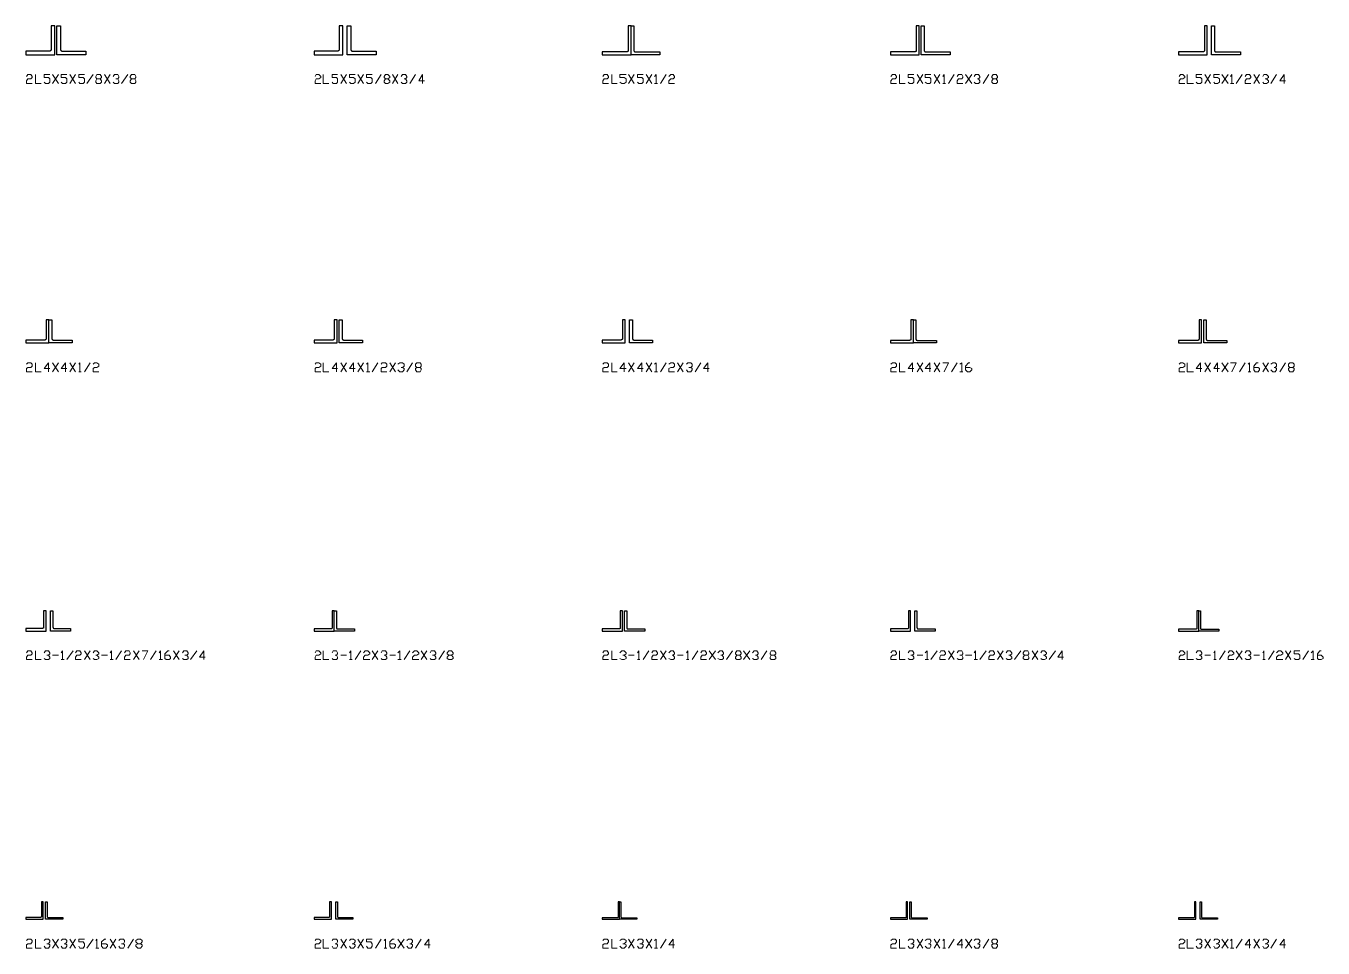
# Model space of a CAD drawing. Header units: inches. Extents: x 0 to 985, y -1555 to 12.
# Drawn here: x 250 to 475.1, y -355 to -195 of the extents above; entities that cross this region are included whole.
import ezdxf

# ---------------------------------------------------------------- set-up
doc = ezdxf.new("R2010")
doc.units = ezdxf.units.IN
doc.header["$MEASUREMENT"] = 0
doc.layers.add('AISC_STEEL', color=7, linetype='Continuous')

msp = doc.modelspace()

# ---------------------------------------------------------------- linework, layer by layer
at = {"color": 3, "lineweight": 0}
for points in [[(250.11, -203.76), (250.33, -203.43), (250.87, -203.43), (251.09, -203.76), (251.09, -203.97), (250.87, -204.19), (250.33, -204.19), (250.11, -204.52), (250.11, -204.96), (251.09, -204.96)], [(251.64, -203.43), (251.64, -204.96), (252.62, -204.96)], [(253.16, -204.74), (253.38, -204.96), (253.93, -204.96), (254.15, -204.74), (254.15, -204.19), (253.93, -203.97), (253.16, -203.97), (253.16, -203.43), (254.15, -203.43)], [(254.58, -204.96), (255.67, -203.43)], [(254.58, -203.43), (255.67, -204.96)], [(256.11, -204.74), (256.33, -204.96), (256.87, -204.96), (257.09, -204.74), (257.09, -204.19), (256.87, -203.97), (256.11, -203.97), (256.11, -203.43), (257.09, -203.43)], [(257.64, -204.96), (258.62, -203.43)], [(257.64, -203.43), (258.62, -204.96)], [(259.16, -204.74), (259.38, -204.96), (259.93, -204.96), (260.14, -204.74), (260.14, -204.19), (259.93, -203.97), (259.16, -203.97), (259.16, -203.43), (260.14, -203.43)], [(260.58, -204.96), (261.67, -203.43)], [(262.87, -204.19), (263.09, -204.52), (263.09, -204.74), (262.87, -204.96), (262.32, -204.96), (262.11, -204.74), (262.11, -204.52), (262.32, -204.19), (262.87, -204.19), (263.09, -203.97), (263.09, -203.76), (262.87, -203.43), (262.32, -203.43), (262.11, -203.76), (262.11, -203.97), (262.32, -204.19)], [(263.63, -204.96), (264.61, -203.43)], [(263.63, -203.43), (264.61, -204.96)], [(265.16, -203.76), (265.38, -203.43), (265.92, -203.43), (266.14, -203.76), (266.14, -203.97), (265.92, -204.19), (265.6, -204.19)], [(265.92, -204.19), (266.14, -204.52), (266.14, -204.74), (265.92, -204.96), (265.38, -204.96), (265.16, -204.74)], [(266.58, -204.96), (267.67, -203.43)], [(268.87, -204.19), (269.09, -204.52), (269.09, -204.74), (268.87, -204.96), (268.32, -204.96), (268.1, -204.74), (268.1, -204.52), (268.32, -204.19), (268.87, -204.19), (269.09, -203.97), (269.09, -203.76), (268.87, -203.43), (268.32, -203.43), (268.1, -203.76), (268.1, -203.97), (268.32, -204.19)], [(300.17, -203.76), (300.38, -203.43), (300.82, -203.43), (301.15, -203.76), (301.15, -203.97), (300.82, -204.19), (300.38, -204.19), (300.17, -204.52), (300.17, -204.96), (301.15, -204.96)], [(301.58, -203.43), (301.58, -204.96), (302.56, -204.96)], [(303.11, -204.74), (303.33, -204.96), (303.87, -204.96), (304.09, -204.74), (304.09, -204.19), (303.87, -203.97), (303.11, -203.97), (303.11, -203.43), (304.09, -203.43)], [(304.64, -204.96), (305.62, -203.43)], [(304.64, -203.43), (305.62, -204.96)], [(306.16, -204.74), (306.38, -204.96), (306.82, -204.96), (307.14, -204.74), (307.14, -204.19), (306.82, -203.97), (306.16, -203.97), (306.16, -203.43), (307.14, -203.43)], [(307.58, -204.96), (308.56, -203.43)], [(307.58, -203.43), (308.56, -204.96)], [(309.11, -204.74), (309.33, -204.96), (309.87, -204.96), (310.09, -204.74), (310.09, -204.19), (309.87, -203.97), (309.11, -203.97), (309.11, -203.43), (310.09, -203.43)], [(310.63, -204.96), (311.62, -203.43)], [(312.82, -204.19), (313.14, -204.52), (313.14, -204.74), (312.82, -204.96), (312.38, -204.96), (312.16, -204.74), (312.16, -204.52), (312.38, -204.19), (312.82, -204.19), (313.14, -203.97), (313.14, -203.76), (312.82, -203.43), (312.38, -203.43), (312.16, -203.76), (312.16, -203.97), (312.38, -204.19)], [(313.58, -204.96), (314.56, -203.43)], [(313.58, -203.43), (314.56, -204.96)], [(315.11, -203.76), (315.32, -203.43), (315.87, -203.43), (316.09, -203.76), (316.09, -203.97), (315.87, -204.19), (315.65, -204.19)], [(315.87, -204.19), (316.09, -204.52), (316.09, -204.74), (315.87, -204.96), (315.32, -204.96), (315.11, -204.74)], [(316.63, -204.96), (317.61, -203.43)], [(319.14, -204.52), (318.16, -204.52), (318.81, -203.43), (318.81, -204.96)], [(350.11, -203.76), (350.33, -203.43), (350.87, -203.43), (351.09, -203.76), (351.09, -203.97), (350.87, -204.19), (350.33, -204.19), (350.11, -204.52), (350.11, -204.96), (351.09, -204.96)], [(351.64, -203.43), (351.64, -204.96), (352.62, -204.96)], [(353.06, -204.74), (353.38, -204.96), (353.82, -204.96), (354.15, -204.74), (354.15, -204.19), (353.82, -203.97), (353.06, -203.97), (353.06, -203.43), (354.15, -203.43)], [(354.58, -204.96), (355.56, -203.43)], [(354.58, -203.43), (355.56, -204.96)], [(356.11, -204.74), (356.33, -204.96), (356.87, -204.96), (357.09, -204.74), (357.09, -204.19), (356.87, -203.97), (356.11, -203.97), (356.11, -203.43), (357.09, -203.43)], [(357.64, -204.96), (358.62, -203.43)], [(357.64, -203.43), (358.62, -204.96)], [(359.05, -203.76), (359.38, -203.43), (359.38, -204.96)], [(360.14, -204.96), (361.12, -203.43)], [(361.56, -203.76), (361.89, -203.43), (362.32, -203.43), (362.54, -203.76), (362.54, -203.97), (362.32, -204.19), (361.89, -204.19), (361.56, -204.52), (361.56, -204.96), (362.54, -204.96)], [(400.06, -203.76), (400.38, -203.43), (400.82, -203.43), (401.04, -203.76), (401.04, -203.97), (400.82, -204.19), (400.38, -204.19), (400.06, -204.52), (400.06, -204.96), (401.04, -204.96)], [(401.58, -203.43), (401.58, -204.96), (402.56, -204.96)], [(403.11, -204.74), (403.33, -204.96), (403.87, -204.96), (404.09, -204.74), (404.09, -204.19), (403.87, -203.97), (403.11, -203.97), (403.11, -203.43), (404.09, -203.43)], [(404.64, -204.96), (405.62, -203.43)], [(404.64, -203.43), (405.62, -204.96)], [(406.05, -204.74), (406.38, -204.96), (406.82, -204.96), (407.04, -204.74), (407.04, -204.19), (406.82, -203.97), (406.05, -203.97), (406.05, -203.43), (407.04, -203.43)], [(407.58, -204.96), (408.56, -203.43)], [(407.58, -203.43), (408.56, -204.96)], [(409.11, -203.76), (409.33, -203.43), (409.33, -204.96)], [(410.09, -204.96), (411.07, -203.43)], [(411.62, -203.76), (411.83, -203.43), (412.38, -203.43), (412.6, -203.76), (412.6, -203.97), (412.38, -204.19), (411.83, -204.19), (411.62, -204.52), (411.62, -204.96), (412.6, -204.96)], [(413.03, -204.96), (414.12, -203.43)], [(413.03, -203.43), (414.12, -204.96)], [(414.56, -203.76), (414.78, -203.43), (415.32, -203.43), (415.54, -203.76), (415.54, -203.97), (415.32, -204.19), (415.11, -204.19)], [(415.32, -204.19), (415.54, -204.52), (415.54, -204.74), (415.32, -204.96), (414.78, -204.96), (414.56, -204.74)], [(416.09, -204.96), (417.07, -203.43)], [(418.38, -204.19), (418.6, -204.52), (418.6, -204.74), (418.38, -204.96), (417.83, -204.96), (417.61, -204.74), (417.61, -204.52), (417.83, -204.19), (418.38, -204.19), (418.6, -203.97), (418.6, -203.76), (418.38, -203.43), (417.83, -203.43), (417.61, -203.76), (417.61, -203.97), (417.83, -204.19)], [(450.11, -203.76), (450.33, -203.43), (450.77, -203.43), (451.09, -203.76), (451.09, -203.97), (450.77, -204.19), (450.33, -204.19), (450.11, -204.52), (450.11, -204.96), (451.09, -204.96)], [(451.53, -203.43), (451.53, -204.96), (452.62, -204.96)], [(453.06, -204.74), (453.27, -204.96), (453.82, -204.96), (454.04, -204.74), (454.04, -204.19), (453.82, -203.97), (453.06, -203.97), (453.06, -203.43), (454.04, -203.43)], [(454.58, -204.96), (455.56, -203.43)], [(454.58, -203.43), (455.56, -204.96)], [(456.11, -204.74), (456.33, -204.96), (456.76, -204.96), (457.09, -204.74), (457.09, -204.19), (456.76, -203.97), (456.11, -203.97), (456.11, -203.43), (457.09, -203.43)], [(457.53, -204.96), (458.62, -203.43)], [(457.53, -203.43), (458.62, -204.96)], [(459.05, -203.76), (459.27, -203.43), (459.27, -204.96)], [(460.03, -204.96), (461.02, -203.43)], [(461.56, -203.76), (461.78, -203.43), (462.32, -203.43), (462.54, -203.76), (462.54, -203.97), (462.32, -204.19), (461.78, -204.19), (461.56, -204.52), (461.56, -204.96), (462.54, -204.96)], [(463.09, -204.96), (464.07, -203.43)], [(463.09, -203.43), (464.07, -204.96)], [(464.61, -203.76), (464.83, -203.43), (465.27, -203.43), (465.6, -203.76), (465.6, -203.97), (465.27, -204.19), (465.05, -204.19)], [(465.27, -204.19), (465.6, -204.52), (465.6, -204.74), (465.27, -204.96), (464.83, -204.96), (464.61, -204.74)], [(466.03, -204.96), (467.01, -203.43)], [(468.54, -204.52), (467.56, -204.52), (468.32, -203.43), (468.32, -204.96)], [(359.05, -204.96), (359.6, -204.96)], [(409.11, -204.96), (409.54, -204.96)], [(459.05, -204.96), (459.6, -204.96)], [(250.11, -253.7), (250.33, -253.48), (250.87, -253.48), (251.09, -253.7), (251.09, -254.03), (250.87, -254.25), (250.33, -254.25), (250.11, -254.47), (250.11, -255.01), (251.09, -255.01)], [(251.64, -253.48), (251.64, -255.01), (252.62, -255.01)], [(254.15, -254.47), (253.16, -254.47), (253.93, -253.48), (253.93, -255.01)], [(254.58, -255.01), (255.67, -253.48)], [(254.58, -253.48), (255.67, -255.01)], [(257.09, -254.47), (256.11, -254.47), (256.87, -253.48), (256.87, -255.01)], [(257.64, -255.01), (258.62, -253.48)], [(257.64, -253.48), (258.62, -255.01)], [(259.16, -253.7), (259.38, -253.48), (259.38, -255.01)], [(260.14, -255.01), (261.12, -253.48)], [(261.67, -253.7), (261.89, -253.48), (262.32, -253.48), (262.65, -253.7), (262.65, -254.03), (262.32, -254.25), (261.89, -254.25), (261.67, -254.47), (261.67, -255.01), (262.65, -255.01)], [(300.17, -253.7), (300.38, -253.48), (300.82, -253.48), (301.15, -253.7), (301.15, -254.03), (300.82, -254.25), (300.38, -254.25), (300.17, -254.47), (300.17, -255.01), (301.15, -255.01)], [(301.58, -253.48), (301.58, -255.01), (302.56, -255.01)], [(304.09, -254.47), (303.11, -254.47), (303.87, -253.48), (303.87, -255.01)], [(304.64, -255.01), (305.62, -253.48)], [(304.64, -253.48), (305.62, -255.01)], [(307.14, -254.47), (306.16, -254.47), (306.82, -253.48), (306.82, -255.01)], [(307.58, -255.01), (308.56, -253.48)], [(307.58, -253.48), (308.56, -255.01)], [(309.11, -253.7), (309.33, -253.48), (309.33, -255.01)], [(310.09, -255.01), (311.07, -253.48)], [(311.62, -253.7), (311.83, -253.48), (312.38, -253.48), (312.6, -253.7), (312.6, -254.03), (312.38, -254.25), (311.83, -254.25), (311.62, -254.47), (311.62, -255.01), (312.6, -255.01)], [(313.14, -255.01), (314.12, -253.48)], [(313.14, -253.48), (314.12, -255.01)], [(314.56, -253.7), (314.89, -253.48), (315.32, -253.48), (315.65, -253.7), (315.65, -254.03), (315.32, -254.25), (315.11, -254.25)], [(315.32, -254.25), (315.65, -254.47), (315.65, -254.68), (315.32, -255.01), (314.89, -255.01), (314.56, -254.68)], [(316.09, -255.01), (317.07, -253.48)], [(318.38, -254.25), (318.59, -254.47), (318.59, -254.68), (318.38, -255.01), (317.83, -255.01), (317.61, -254.68), (317.61, -254.47), (317.83, -254.25), (318.38, -254.25), (318.59, -254.03), (318.59, -253.7), (318.38, -253.48), (317.83, -253.48), (317.61, -253.7), (317.61, -254.03), (317.83, -254.25)], [(350.11, -253.7), (350.33, -253.48), (350.87, -253.48), (351.09, -253.7), (351.09, -254.03), (350.87, -254.25), (350.33, -254.25), (350.11, -254.47), (350.11, -255.01), (351.09, -255.01)], [(351.64, -253.48), (351.64, -255.01), (352.62, -255.01)], [(354.15, -254.47), (353.06, -254.47), (353.82, -253.48), (353.82, -255.01)], [(354.58, -255.01), (355.56, -253.48)], [(354.58, -253.48), (355.56, -255.01)], [(357.09, -254.47), (356.11, -254.47), (356.87, -253.48), (356.87, -255.01)], [(357.64, -255.01), (358.62, -253.48)], [(357.64, -253.48), (358.62, -255.01)], [(359.05, -253.7), (359.38, -253.48), (359.38, -255.01)], [(360.14, -255.01), (361.12, -253.48)], [(361.56, -253.7), (361.89, -253.48), (362.32, -253.48), (362.54, -253.7), (362.54, -254.03), (362.32, -254.25), (361.89, -254.25), (361.56, -254.47), (361.56, -255.01), (362.54, -255.01)], [(363.09, -255.01), (364.07, -253.48)], [(363.09, -253.48), (364.07, -255.01)], [(364.61, -253.7), (364.83, -253.48), (365.38, -253.48), (365.6, -253.7), (365.6, -254.03), (365.38, -254.25), (365.05, -254.25)], [(365.38, -254.25), (365.6, -254.47), (365.6, -254.68), (365.38, -255.01), (364.83, -255.01), (364.61, -254.68)], [(366.14, -255.01), (367.12, -253.48)], [(368.54, -254.47), (367.56, -254.47), (368.32, -253.48), (368.32, -255.01)], [(400.06, -253.7), (400.38, -253.48), (400.82, -253.48), (401.04, -253.7), (401.04, -254.03), (400.82, -254.25), (400.38, -254.25), (400.06, -254.47), (400.06, -255.01), (401.04, -255.01)], [(401.58, -253.48), (401.58, -255.01), (402.56, -255.01)], [(404.09, -254.47), (403.11, -254.47), (403.87, -253.48), (403.87, -255.01)], [(404.64, -255.01), (405.62, -253.48)], [(404.64, -253.48), (405.62, -255.01)], [(407.04, -254.47), (406.05, -254.47), (406.82, -253.48), (406.82, -255.01)], [(407.58, -255.01), (408.56, -253.48)], [(407.58, -253.48), (408.56, -255.01)], [(409.11, -253.48), (410.09, -253.48), (409.33, -255.01)], [(410.63, -255.01), (411.62, -253.48)], [(412.05, -253.7), (412.38, -253.48), (412.38, -255.01)], [(413.03, -254.25), (413.8, -254.25), (414.12, -254.47), (414.12, -254.68), (413.8, -255.01), (413.36, -255.01), (413.03, -254.68), (413.03, -254.03), (413.58, -253.48), (413.8, -253.48)], [(450.11, -253.7), (450.33, -253.48), (450.77, -253.48), (451.09, -253.7), (451.09, -254.03), (450.77, -254.25), (450.33, -254.25), (450.11, -254.47), (450.11, -255.01), (451.09, -255.01)], [(451.53, -253.48), (451.53, -255.01), (452.62, -255.01)], [(454.04, -254.47), (453.06, -254.47), (453.82, -253.48), (453.82, -255.01)], [(454.58, -255.01), (455.56, -253.48)], [(454.58, -253.48), (455.56, -255.01)], [(457.09, -254.47), (456.11, -254.47), (456.76, -253.48), (456.76, -255.01)], [(457.53, -255.01), (458.62, -253.48)], [(457.53, -253.48), (458.62, -255.01)], [(459.05, -253.48), (460.03, -253.48), (459.27, -255.01)], [(460.58, -255.01), (461.56, -253.48)], [(462.11, -253.7), (462.32, -253.48), (462.32, -255.01)], [(463.09, -254.25), (463.85, -254.25), (464.07, -254.47), (464.07, -254.68), (463.85, -255.01), (463.31, -255.01), (463.09, -254.68), (463.09, -254.03), (463.52, -253.48), (463.85, -253.48)], [(464.61, -255.01), (465.6, -253.48)], [(464.61, -253.48), (465.6, -255.01)], [(466.03, -253.7), (466.36, -253.48), (466.8, -253.48), (467.01, -253.7), (467.01, -254.03), (466.8, -254.25), (466.58, -254.25)], [(466.8, -254.25), (467.01, -254.47), (467.01, -254.68), (466.8, -255.01), (466.36, -255.01), (466.03, -254.68)], [(467.56, -255.01), (468.54, -253.48)], [(469.85, -254.25), (470.07, -254.47), (470.07, -254.68), (469.85, -255.01), (469.3, -255.01), (469.09, -254.68), (469.09, -254.47), (469.3, -254.25), (469.85, -254.25), (470.07, -254.03), (470.07, -253.7), (469.85, -253.48), (469.3, -253.48), (469.09, -253.7), (469.09, -254.03), (469.3, -254.25)], [(259.16, -255.01), (259.6, -255.01)], [(309.11, -255.01), (309.65, -255.01)], [(359.05, -255.01), (359.6, -255.01)], [(412.05, -255.01), (412.6, -255.01)], [(462.11, -255.01), (462.54, -255.01)], [(250.11, -303.76), (250.33, -303.43), (250.87, -303.43), (251.09, -303.76), (251.09, -303.98), (250.87, -304.19), (250.33, -304.19), (250.11, -304.52), (250.11, -304.96), (251.09, -304.96)], [(251.64, -303.43), (251.64, -304.96), (252.62, -304.96)], [(253.16, -303.76), (253.38, -303.43), (253.93, -303.43), (254.15, -303.76), (254.15, -303.98), (253.93, -304.19), (253.6, -304.19)], [(256.11, -303.76), (256.33, -303.43), (256.33, -304.96)], [(257.09, -304.96), (258.18, -303.43)], [(258.62, -303.76), (258.83, -303.43), (259.38, -303.43), (259.6, -303.76), (259.6, -303.98), (259.38, -304.19), (258.83, -304.19), (258.62, -304.52), (258.62, -304.96), (259.6, -304.96)], [(260.14, -304.96), (261.12, -303.43)], [(260.14, -303.43), (261.12, -304.96)], [(261.67, -303.76), (261.89, -303.43), (262.32, -303.43), (262.65, -303.76), (262.65, -303.98), (262.32, -304.19), (262.11, -304.19)], [(264.61, -303.76), (264.83, -303.43), (264.83, -304.96)], [(265.6, -304.96), (266.58, -303.43)], [(267.12, -303.76), (267.34, -303.43), (267.89, -303.43), (268.1, -303.76), (268.1, -303.98), (267.89, -304.19), (267.34, -304.19), (267.12, -304.52), (267.12, -304.96), (268.1, -304.96)], [(268.65, -304.96), (269.63, -303.43)], [(268.65, -303.43), (269.63, -304.96)], [(270.18, -303.43), (271.16, -303.43), (270.39, -304.96)], [(271.59, -304.96), (272.58, -303.43)], [(273.12, -303.76), (273.34, -303.43), (273.34, -304.96)], [(274.1, -304.19), (274.87, -304.19), (275.08, -304.52), (275.08, -304.74), (274.87, -304.96), (274.32, -304.96), (274.1, -304.74), (274.1, -303.98), (274.65, -303.43), (274.87, -303.43)], [(275.63, -304.96), (276.61, -303.43)], [(275.63, -303.43), (276.61, -304.96)], [(277.16, -303.76), (277.37, -303.43), (277.92, -303.43), (278.14, -303.76), (278.14, -303.98), (277.92, -304.19), (277.59, -304.19)], [(278.57, -304.96), (279.66, -303.43)], [(281.08, -304.52), (280.1, -304.52), (280.86, -303.43), (280.86, -304.96)], [(300.17, -303.76), (300.38, -303.43), (300.82, -303.43), (301.15, -303.76), (301.15, -303.98), (300.82, -304.19), (300.38, -304.19), (300.17, -304.52), (300.17, -304.96), (301.15, -304.96)], [(301.58, -303.43), (301.58, -304.96), (302.56, -304.96)], [(303.11, -303.76), (303.33, -303.43), (303.87, -303.43), (304.09, -303.76), (304.09, -303.98), (303.87, -304.19), (303.65, -304.19)], [(306.16, -303.76), (306.38, -303.43), (306.38, -304.96)], [(307.14, -304.96), (308.13, -303.43)], [(308.56, -303.76), (308.89, -303.43), (309.33, -303.43), (309.65, -303.76), (309.65, -303.98), (309.33, -304.19), (308.89, -304.19), (308.56, -304.52), (308.56, -304.96), (309.65, -304.96)], [(310.09, -304.96), (311.07, -303.43)], [(310.09, -303.43), (311.07, -304.96)], [(311.62, -303.76), (311.83, -303.43), (312.38, -303.43), (312.6, -303.76), (312.6, -303.98), (312.38, -304.19), (312.16, -304.19)], [(314.56, -303.76), (314.89, -303.43), (314.89, -304.96)], [(315.65, -304.96), (316.63, -303.43)], [(317.07, -303.76), (317.4, -303.43), (317.83, -303.43), (318.16, -303.76), (318.16, -303.98), (317.83, -304.19), (317.4, -304.19), (317.07, -304.52), (317.07, -304.96), (318.16, -304.96)], [(318.59, -304.96), (319.58, -303.43)], [(318.59, -303.43), (319.58, -304.96)], [(320.12, -303.76), (320.34, -303.43), (320.89, -303.43), (321.1, -303.76), (321.1, -303.98), (320.89, -304.19), (320.56, -304.19)], [(321.65, -304.96), (322.63, -303.43)], [(323.83, -304.19), (324.16, -304.52), (324.16, -304.74), (323.83, -304.96), (323.39, -304.96), (323.07, -304.74), (323.07, -304.52), (323.39, -304.19), (323.83, -304.19), (324.16, -303.98), (324.16, -303.76), (323.83, -303.43), (323.39, -303.43), (323.07, -303.76), (323.07, -303.98), (323.39, -304.19)], [(350.11, -303.76), (350.33, -303.43), (350.87, -303.43), (351.09, -303.76), (351.09, -303.98), (350.87, -304.19), (350.33, -304.19), (350.11, -304.52), (350.11, -304.96), (351.09, -304.96)], [(351.64, -303.43), (351.64, -304.96), (352.62, -304.96)], [(353.06, -303.76), (353.38, -303.43), (353.82, -303.43), (354.15, -303.76), (354.15, -303.98), (353.82, -304.19), (353.6, -304.19)], [(356.11, -303.76), (356.33, -303.43), (356.33, -304.96)], [(357.09, -304.96), (358.07, -303.43)], [(358.62, -303.76), (358.83, -303.43), (359.38, -303.43), (359.6, -303.76), (359.6, -303.98), (359.38, -304.19), (358.83, -304.19), (358.62, -304.52), (358.62, -304.96), (359.6, -304.96)], [(360.14, -304.96), (361.12, -303.43)], [(360.14, -303.43), (361.12, -304.96)], [(361.56, -303.76), (361.89, -303.43), (362.32, -303.43), (362.54, -303.76), (362.54, -303.98), (362.32, -304.19), (362.11, -304.19)], [(364.61, -303.76), (364.83, -303.43), (364.83, -304.96)], [(365.6, -304.96), (366.58, -303.43)], [(367.12, -303.76), (367.34, -303.43), (367.89, -303.43), (368.1, -303.76), (368.1, -303.98), (367.89, -304.19), (367.34, -304.19), (367.12, -304.52), (367.12, -304.96), (368.1, -304.96)], [(368.54, -304.96), (369.63, -303.43)], [(368.54, -303.43), (369.63, -304.96)], [(370.07, -303.76), (370.39, -303.43), (370.83, -303.43), (371.05, -303.76), (371.05, -303.98), (370.83, -304.19), (370.61, -304.19)], [(371.59, -304.96), (372.58, -303.43)], [(373.88, -304.19), (374.1, -304.52), (374.1, -304.74), (373.88, -304.96), (373.34, -304.96), (373.12, -304.74), (373.12, -304.52), (373.34, -304.19), (373.88, -304.19), (374.1, -303.98), (374.1, -303.76), (373.88, -303.43), (373.34, -303.43), (373.12, -303.76), (373.12, -303.98), (373.34, -304.19)], [(374.54, -304.96), (375.63, -303.43)], [(374.54, -303.43), (375.63, -304.96)], [(376.07, -303.76), (376.39, -303.43), (376.83, -303.43), (377.05, -303.76), (377.05, -303.98), (376.83, -304.19), (376.61, -304.19)], [(377.59, -304.96), (378.57, -303.43)], [(379.88, -304.19), (380.1, -304.52), (380.1, -304.74), (379.88, -304.96), (379.34, -304.96), (379.12, -304.74), (379.12, -304.52), (379.34, -304.19), (379.88, -304.19), (380.1, -303.98), (380.1, -303.76), (379.88, -303.43), (379.34, -303.43), (379.12, -303.76), (379.12, -303.98), (379.34, -304.19)], [(400.06, -303.76), (400.38, -303.43), (400.82, -303.43), (401.04, -303.76), (401.04, -303.98), (400.82, -304.19), (400.38, -304.19), (400.06, -304.52), (400.06, -304.96), (401.04, -304.96)], [(401.58, -303.43), (401.58, -304.96), (402.56, -304.96)], [(403.11, -303.76), (403.33, -303.43), (403.87, -303.43), (404.09, -303.76), (404.09, -303.98), (403.87, -304.19), (403.55, -304.19)], [(406.05, -303.76), (406.38, -303.43), (406.38, -304.96)], [(407.04, -304.96), (408.13, -303.43)], [(408.56, -303.76), (408.78, -303.43), (409.33, -303.43), (409.54, -303.76), (409.54, -303.98), (409.33, -304.19), (408.78, -304.19), (408.56, -304.52), (408.56, -304.96), (409.54, -304.96)], [(410.09, -304.96), (411.07, -303.43)], [(410.09, -303.43), (411.07, -304.96)], [(411.62, -303.76), (411.83, -303.43), (412.38, -303.43), (412.6, -303.76), (412.6, -303.98), (412.38, -304.19), (412.05, -304.19)], [(414.56, -303.76), (414.78, -303.43), (414.78, -304.96)], [(415.54, -304.96), (416.63, -303.43)], [(417.07, -303.76), (417.29, -303.43), (417.83, -303.43), (418.05, -303.76), (418.05, -303.98), (417.83, -304.19), (417.29, -304.19), (417.07, -304.52), (417.07, -304.96), (418.05, -304.96)], [(418.6, -304.96), (419.58, -303.43)], [(418.6, -303.43), (419.58, -304.96)], [(420.12, -303.76), (420.34, -303.43), (420.78, -303.43), (421.1, -303.76), (421.1, -303.98), (420.78, -304.19), (420.56, -304.19)], [(421.54, -304.96), (422.63, -303.43)], [(423.83, -304.19), (424.05, -304.52), (424.05, -304.74), (423.83, -304.96), (423.28, -304.96), (423.07, -304.74), (423.07, -304.52), (423.28, -304.19), (423.83, -304.19), (424.05, -303.98), (424.05, -303.76), (423.83, -303.43), (423.28, -303.43), (423.07, -303.76), (423.07, -303.98), (423.28, -304.19)], [(424.59, -304.96), (425.57, -303.43)], [(424.59, -303.43), (425.57, -304.96)], [(426.12, -303.76), (426.34, -303.43), (426.77, -303.43), (427.1, -303.76), (427.1, -303.98), (426.77, -304.19), (426.56, -304.19)], [(427.54, -304.96), (428.63, -303.43)], [(430.05, -304.52), (429.06, -304.52), (429.83, -303.43), (429.83, -304.96)], [(450.11, -303.76), (450.33, -303.43), (450.77, -303.43), (451.09, -303.76), (451.09, -303.98), (450.77, -304.19), (450.33, -304.19), (450.11, -304.52), (450.11, -304.96), (451.09, -304.96)], [(451.53, -303.43), (451.53, -304.96), (452.62, -304.96)], [(453.06, -303.76), (453.27, -303.43), (453.82, -303.43), (454.04, -303.76), (454.04, -303.98), (453.82, -304.19), (453.6, -304.19)], [(456.11, -303.76), (456.33, -303.43), (456.33, -304.96)], [(457.09, -304.96), (458.07, -303.43)], [(458.62, -303.76), (458.84, -303.43), (459.27, -303.43), (459.6, -303.76), (459.6, -303.98), (459.27, -304.19), (458.84, -304.19), (458.62, -304.52), (458.62, -304.96), (459.6, -304.96)], [(460.03, -304.96), (461.02, -303.43)], [(460.03, -303.43), (461.02, -304.96)], [(461.56, -303.76), (461.78, -303.43), (462.32, -303.43), (462.54, -303.76), (462.54, -303.98), (462.32, -304.19), (462.11, -304.19)], [(464.61, -303.76), (464.83, -303.43), (464.83, -304.96)], [(465.6, -304.96), (466.58, -303.43)], [(467.01, -303.76), (467.34, -303.43), (467.78, -303.43), (468.1, -303.76), (468.1, -303.98), (467.78, -304.19), (467.34, -304.19), (467.01, -304.52), (467.01, -304.96), (468.1, -304.96)], [(468.54, -304.96), (469.52, -303.43)], [(468.54, -303.43), (469.52, -304.96)], [(470.07, -304.74), (470.29, -304.96), (470.83, -304.96), (471.05, -304.74), (471.05, -304.19), (470.83, -303.98), (470.07, -303.98), (470.07, -303.43), (471.05, -303.43)], [(471.59, -304.96), (472.58, -303.43)], [(473.01, -303.76), (473.34, -303.43), (473.34, -304.96)], [(474.1, -304.19), (474.76, -304.19), (475.08, -304.52), (475.08, -304.74), (474.76, -304.96), (474.32, -304.96), (474.1, -304.74), (474.1, -303.98), (474.54, -303.43), (474.76, -303.43)], [(253.93, -304.19), (254.15, -304.52), (254.15, -304.74), (253.93, -304.96), (253.38, -304.96), (253.16, -304.74)], [(254.58, -304.19), (255.67, -304.19)], [(256.11, -304.96), (256.65, -304.96)], [(262.32, -304.19), (262.65, -304.52), (262.65, -304.74), (262.32, -304.96), (261.89, -304.96), (261.67, -304.74)], [(263.09, -304.19), (264.18, -304.19)], [(264.61, -304.96), (265.16, -304.96)], [(273.12, -304.96), (273.67, -304.96)], [(277.92, -304.19), (278.14, -304.52), (278.14, -304.74), (277.92, -304.96), (277.37, -304.96), (277.16, -304.74)], [(303.87, -304.19), (304.09, -304.52), (304.09, -304.74), (303.87, -304.96), (303.33, -304.96), (303.11, -304.74)], [(304.64, -304.19), (305.62, -304.19)], [(306.16, -304.96), (306.6, -304.96)], [(312.38, -304.19), (312.6, -304.52), (312.6, -304.74), (312.38, -304.96), (311.83, -304.96), (311.62, -304.74)], [(313.14, -304.19), (314.12, -304.19)], [(314.56, -304.96), (315.11, -304.96)], [(320.89, -304.19), (321.1, -304.52), (321.1, -304.74), (320.89, -304.96), (320.34, -304.96), (320.12, -304.74)], [(353.82, -304.19), (354.15, -304.52), (354.15, -304.74), (353.82, -304.96), (353.38, -304.96), (353.06, -304.74)], [(354.58, -304.19), (355.56, -304.19)], [(356.11, -304.96), (356.54, -304.96)], [(362.32, -304.19), (362.54, -304.52), (362.54, -304.74), (362.32, -304.96), (361.89, -304.96), (361.56, -304.74)], [(363.09, -304.19), (364.07, -304.19)], [(364.61, -304.96), (365.05, -304.96)], [(370.83, -304.19), (371.05, -304.52), (371.05, -304.74), (370.83, -304.96), (370.39, -304.96), (370.07, -304.74)], [(376.83, -304.19), (377.05, -304.52), (377.05, -304.74), (376.83, -304.96), (376.39, -304.96), (376.07, -304.74)], [(403.87, -304.19), (404.09, -304.52), (404.09, -304.74), (403.87, -304.96), (403.33, -304.96), (403.11, -304.74)], [(404.64, -304.19), (405.62, -304.19)], [(406.05, -304.96), (406.6, -304.96)], [(412.38, -304.19), (412.6, -304.52), (412.6, -304.74), (412.38, -304.96), (411.83, -304.96), (411.62, -304.74)], [(413.03, -304.19), (414.12, -304.19)], [(414.56, -304.96), (415.11, -304.96)], [(420.78, -304.19), (421.1, -304.52), (421.1, -304.74), (420.78, -304.96), (420.34, -304.96), (420.12, -304.74)], [(426.77, -304.19), (427.1, -304.52), (427.1, -304.74), (426.77, -304.96), (426.34, -304.96), (426.12, -304.74)], [(453.82, -304.19), (454.04, -304.52), (454.04, -304.74), (453.82, -304.96), (453.27, -304.96), (453.06, -304.74)], [(454.58, -304.19), (455.56, -304.19)], [(456.11, -304.96), (456.54, -304.96)], [(462.32, -304.19), (462.54, -304.52), (462.54, -304.74), (462.32, -304.96), (461.78, -304.96), (461.56, -304.74)], [(463.09, -304.19), (464.07, -304.19)], [(464.61, -304.96), (465.05, -304.96)], [(473.01, -304.96), (473.56, -304.96)], [(250.11, -353.7), (250.33, -353.48), (250.87, -353.48), (251.09, -353.7), (251.09, -353.92), (250.87, -354.25), (250.33, -354.25), (250.11, -354.47), (250.11, -355.01), (251.09, -355.01)], [(251.64, -353.48), (251.64, -355.01), (252.62, -355.01)], [(253.16, -353.7), (253.38, -353.48), (253.93, -353.48), (254.15, -353.7), (254.15, -353.92), (253.93, -354.25), (253.6, -354.25)], [(253.93, -354.25), (254.15, -354.47), (254.15, -354.68), (253.93, -355.01), (253.38, -355.01), (253.16, -354.68)], [(254.58, -355.01), (255.67, -353.48)], [(254.58, -353.48), (255.67, -355.01)], [(256.11, -353.7), (256.33, -353.48), (256.87, -353.48), (257.09, -353.7), (257.09, -353.92), (256.87, -354.25), (256.65, -354.25)], [(256.87, -354.25), (257.09, -354.47), (257.09, -354.68), (256.87, -355.01), (256.33, -355.01), (256.11, -354.68)], [(257.64, -355.01), (258.62, -353.48)], [(257.64, -353.48), (258.62, -355.01)], [(259.16, -354.68), (259.38, -355.01), (259.93, -355.01), (260.14, -354.68), (260.14, -354.25), (259.93, -353.92), (259.16, -353.92), (259.16, -353.48), (260.14, -353.48)], [(260.58, -355.01), (261.67, -353.48)], [(262.11, -353.7), (262.32, -353.48), (262.32, -355.01)], [(262.11, -355.01), (262.65, -355.01)], [(263.09, -354.25), (263.85, -354.25), (264.18, -354.47), (264.18, -354.68), (263.85, -355.01), (263.41, -355.01), (263.09, -354.68), (263.09, -353.92), (263.63, -353.48), (263.85, -353.48)], [(264.61, -355.01), (265.6, -353.48)], [(264.61, -353.48), (265.6, -355.01)], [(266.14, -353.7), (266.36, -353.48), (266.9, -353.48), (267.12, -353.7), (267.12, -353.92), (266.9, -354.25), (266.58, -354.25)], [(266.9, -354.25), (267.12, -354.47), (267.12, -354.68), (266.9, -355.01), (266.36, -355.01), (266.14, -354.68)], [(267.67, -355.01), (268.65, -353.48)], [(269.85, -354.25), (270.18, -354.47), (270.18, -354.68), (269.85, -355.01), (269.41, -355.01), (269.09, -354.68), (269.09, -354.47), (269.41, -354.25), (269.85, -354.25), (270.18, -353.92), (270.18, -353.7), (269.85, -353.48), (269.41, -353.48), (269.09, -353.7), (269.09, -353.92), (269.41, -354.25)], [(300.17, -353.7), (300.38, -353.48), (300.82, -353.48), (301.15, -353.7), (301.15, -353.92), (300.82, -354.25), (300.38, -354.25), (300.17, -354.47), (300.17, -355.01), (301.15, -355.01)], [(301.58, -353.48), (301.58, -355.01), (302.56, -355.01)], [(303.11, -353.7), (303.33, -353.48), (303.87, -353.48), (304.09, -353.7), (304.09, -353.92), (303.87, -354.25), (303.65, -354.25)], [(303.87, -354.25), (304.09, -354.47), (304.09, -354.68), (303.87, -355.01), (303.33, -355.01), (303.11, -354.68)], [(304.64, -355.01), (305.62, -353.48)], [(304.64, -353.48), (305.62, -355.01)], [(306.16, -353.7), (306.38, -353.48), (306.82, -353.48), (307.14, -353.7), (307.14, -353.92), (306.82, -354.25), (306.6, -354.25)], [(306.82, -354.25), (307.14, -354.47), (307.14, -354.68), (306.82, -355.01), (306.38, -355.01), (306.16, -354.68)], [(307.58, -355.01), (308.56, -353.48)], [(307.58, -353.48), (308.56, -355.01)], [(309.11, -354.68), (309.33, -355.01), (309.87, -355.01), (310.09, -354.68), (310.09, -354.25), (309.87, -353.92), (309.11, -353.92), (309.11, -353.48), (310.09, -353.48)], [(310.63, -355.01), (311.62, -353.48)], [(312.16, -353.7), (312.38, -353.48), (312.38, -355.01)], [(312.16, -355.01), (312.6, -355.01)], [(313.14, -354.25), (313.91, -354.25), (314.12, -354.47), (314.12, -354.68), (313.91, -355.01), (313.36, -355.01), (313.14, -354.68), (313.14, -353.92), (313.58, -353.48), (313.91, -353.48)], [(314.56, -355.01), (315.65, -353.48)], [(314.56, -353.48), (315.65, -355.01)], [(316.09, -353.7), (316.41, -353.48), (316.85, -353.48), (317.07, -353.7), (317.07, -353.92), (316.85, -354.25), (316.63, -354.25)], [(316.85, -354.25), (317.07, -354.47), (317.07, -354.68), (316.85, -355.01), (316.41, -355.01), (316.09, -354.68)], [(317.61, -355.01), (318.59, -353.48)], [(320.12, -354.47), (319.14, -354.47), (319.9, -353.48), (319.9, -355.01)], [(350.11, -353.7), (350.33, -353.48), (350.87, -353.48), (351.09, -353.7), (351.09, -353.92), (350.87, -354.25), (350.33, -354.25), (350.11, -354.47), (350.11, -355.01), (351.09, -355.01)], [(351.64, -353.48), (351.64, -355.01), (352.62, -355.01)], [(353.06, -353.7), (353.38, -353.48), (353.82, -353.48), (354.15, -353.7), (354.15, -353.92), (353.82, -354.25), (353.6, -354.25)], [(353.82, -354.25), (354.15, -354.47), (354.15, -354.68), (353.82, -355.01), (353.38, -355.01), (353.06, -354.68)], [(354.58, -355.01), (355.56, -353.48)], [(354.58, -353.48), (355.56, -355.01)], [(356.11, -353.7), (356.33, -353.48), (356.87, -353.48), (357.09, -353.7), (357.09, -353.92), (356.87, -354.25), (356.54, -354.25)], [(356.87, -354.25), (357.09, -354.47), (357.09, -354.68), (356.87, -355.01), (356.33, -355.01), (356.11, -354.68)], [(357.64, -355.01), (358.62, -353.48)], [(357.64, -353.48), (358.62, -355.01)], [(359.05, -353.7), (359.38, -353.48), (359.38, -355.01)], [(359.05, -355.01), (359.6, -355.01)], [(360.14, -355.01), (361.12, -353.48)], [(362.54, -354.47), (361.56, -354.47), (362.32, -353.48), (362.32, -355.01)], [(400.06, -353.7), (400.38, -353.48), (400.82, -353.48), (401.04, -353.7), (401.04, -353.92), (400.82, -354.25), (400.38, -354.25), (400.06, -354.47), (400.06, -355.01), (401.04, -355.01)], [(401.58, -353.48), (401.58, -355.01), (402.56, -355.01)], [(403.11, -353.7), (403.33, -353.48), (403.87, -353.48), (404.09, -353.7), (404.09, -353.92), (403.87, -354.25), (403.55, -354.25)], [(403.87, -354.25), (404.09, -354.47), (404.09, -354.68), (403.87, -355.01), (403.33, -355.01), (403.11, -354.68)], [(404.64, -355.01), (405.62, -353.48)], [(404.64, -353.48), (405.62, -355.01)], [(406.05, -353.7), (406.38, -353.48), (406.82, -353.48), (407.04, -353.7), (407.04, -353.92), (406.82, -354.25), (406.6, -354.25)], [(406.82, -354.25), (407.04, -354.47), (407.04, -354.68), (406.82, -355.01), (406.38, -355.01), (406.05, -354.68)], [(407.58, -355.01), (408.56, -353.48)], [(407.58, -353.48), (408.56, -355.01)], [(409.11, -353.7), (409.33, -353.48), (409.33, -355.01)], [(409.11, -355.01), (409.54, -355.01)], [(410.09, -355.01), (411.07, -353.48)], [(412.6, -354.47), (411.62, -354.47), (412.38, -353.48), (412.38, -355.01)], [(413.03, -355.01), (414.12, -353.48)], [(413.03, -353.48), (414.12, -355.01)], [(414.56, -353.7), (414.78, -353.48), (415.32, -353.48), (415.54, -353.7), (415.54, -353.92), (415.32, -354.25), (415.11, -354.25)], [(415.32, -354.25), (415.54, -354.47), (415.54, -354.68), (415.32, -355.01), (414.78, -355.01), (414.56, -354.68)], [(416.09, -355.01), (417.07, -353.48)], [(418.38, -354.25), (418.6, -354.47), (418.6, -354.68), (418.38, -355.01), (417.83, -355.01), (417.61, -354.68), (417.61, -354.47), (417.83, -354.25), (418.38, -354.25), (418.6, -353.92), (418.6, -353.7), (418.38, -353.48), (417.83, -353.48), (417.61, -353.7), (417.61, -353.92), (417.83, -354.25)], [(450.11, -353.7), (450.33, -353.48), (450.77, -353.48), (451.09, -353.7), (451.09, -353.92), (450.77, -354.25), (450.33, -354.25), (450.11, -354.47), (450.11, -355.01), (451.09, -355.01)], [(451.53, -353.48), (451.53, -355.01), (452.62, -355.01)], [(453.06, -353.7), (453.27, -353.48), (453.82, -353.48), (454.04, -353.7), (454.04, -353.92), (453.82, -354.25), (453.6, -354.25)], [(453.82, -354.25), (454.04, -354.47), (454.04, -354.68), (453.82, -355.01), (453.27, -355.01), (453.06, -354.68)], [(454.58, -355.01), (455.56, -353.48)], [(454.58, -353.48), (455.56, -355.01)], [(456.11, -353.7), (456.33, -353.48), (456.76, -353.48), (457.09, -353.7), (457.09, -353.92), (456.76, -354.25), (456.54, -354.25)], [(456.76, -354.25), (457.09, -354.47), (457.09, -354.68), (456.76, -355.01), (456.33, -355.01), (456.11, -354.68)], [(457.53, -355.01), (458.62, -353.48)], [(457.53, -353.48), (458.62, -355.01)], [(459.05, -353.7), (459.27, -353.48), (459.27, -355.01)], [(459.05, -355.01), (459.6, -355.01)], [(460.03, -355.01), (461.02, -353.48)], [(462.54, -354.47), (461.56, -354.47), (462.32, -353.48), (462.32, -355.01)], [(463.09, -355.01), (464.07, -353.48)], [(463.09, -353.48), (464.07, -355.01)], [(464.61, -353.7), (464.83, -353.48), (465.27, -353.48), (465.6, -353.7), (465.6, -353.92), (465.27, -354.25), (465.05, -354.25)], [(465.27, -354.25), (465.6, -354.47), (465.6, -354.68), (465.27, -355.01), (464.83, -355.01), (464.61, -354.68)], [(466.03, -355.01), (467.01, -353.48)], [(468.54, -354.47), (467.56, -354.47), (468.32, -353.48), (468.32, -355.01)]]:
    msp.add_lwpolyline(points, dxfattribs=at)
at = {"layer": 'AISC_STEEL'}
for points in [[(250, -200), (255, -200), (255, -195), (254.38, -195), (254.38, -199.06), (254.37, -199.09), (254.37, -199.12), (254.36, -199.15), (254.35, -199.18), (254.34, -199.2), (254.33, -199.23), (254.31, -199.25), (254.29, -199.27), (254.27, -199.29), (254.25, -199.31), (254.23, -199.33), (254.2, -199.34), (254.18, -199.35), (254.15, -199.36), (254.12, -199.37), (254.09, -199.37), (254.06, -199.38), (250, -199.38)], [(260.38, -200), (255.38, -200), (255.38, -195), (256, -195), (256, -199.06), (256, -199.09), (256.01, -199.12), (256.01, -199.15), (256.02, -199.18), (256.03, -199.2), (256.05, -199.23), (256.06, -199.25), (256.08, -199.27), (256.1, -199.29), (256.12, -199.31), (256.15, -199.33), (256.17, -199.34), (256.2, -199.35), (256.23, -199.36), (256.26, -199.37), (256.28, -199.37), (256.31, -199.38), (260.38, -199.38)], [(300, -200), (305, -200), (305, -195), (304.38, -195), (304.38, -199.06), (304.37, -199.09), (304.37, -199.12), (304.36, -199.15), (304.35, -199.18), (304.34, -199.2), (304.33, -199.23), (304.31, -199.25), (304.29, -199.27), (304.27, -199.29), (304.25, -199.31), (304.23, -199.33), (304.2, -199.34), (304.18, -199.35), (304.15, -199.36), (304.12, -199.37), (304.09, -199.37), (304.06, -199.38), (300, -199.38)], [(310.75, -200), (305.75, -200), (305.75, -195), (306.38, -195), (306.38, -199.06), (306.38, -199.09), (306.38, -199.12), (306.39, -199.15), (306.4, -199.18), (306.41, -199.2), (306.42, -199.23), (306.44, -199.25), (306.46, -199.27), (306.48, -199.29), (306.5, -199.31), (306.52, -199.33), (306.55, -199.34), (306.57, -199.35), (306.6, -199.36), (306.63, -199.37), (306.66, -199.37), (306.69, -199.38), (310.75, -199.38)], [(350, -200), (355, -200), (355, -195), (354.5, -195), (354.5, -199.25), (354.5, -199.28), (354.49, -199.31), (354.49, -199.33), (354.48, -199.36), (354.46, -199.38), (354.45, -199.41), (354.43, -199.43), (354.41, -199.45), (354.38, -199.46), (354.36, -199.48), (354.33, -199.49), (354.31, -199.49), (354.28, -199.5), (354.25, -199.5), (350, -199.5)], [(360, -200), (355, -200), (355, -195), (355.5, -195), (355.5, -199.25), (355.5, -199.28), (355.51, -199.31), (355.51, -199.33), (355.52, -199.36), (355.54, -199.38), (355.55, -199.41), (355.57, -199.43), (355.59, -199.45), (355.62, -199.46), (355.64, -199.48), (355.67, -199.49), (355.69, -199.49), (355.72, -199.5), (355.75, -199.5), (360, -199.5)], [(400, -200), (405, -200), (405, -195), (404.5, -195), (404.5, -199.25), (404.5, -199.28), (404.49, -199.31), (404.49, -199.33), (404.48, -199.36), (404.46, -199.38), (404.45, -199.41), (404.43, -199.43), (404.41, -199.45), (404.38, -199.46), (404.36, -199.48), (404.33, -199.49), (404.31, -199.49), (404.28, -199.5), (404.25, -199.5), (400, -199.5)], [(410.37, -200), (405.37, -200), (405.37, -195), (405.87, -195), (405.87, -199.25), (405.88, -199.28), (405.88, -199.31), (405.89, -199.33), (405.9, -199.36), (405.91, -199.38), (405.93, -199.41), (405.95, -199.43), (405.97, -199.45), (405.99, -199.46), (406.02, -199.48), (406.04, -199.49), (406.07, -199.49), (406.1, -199.5), (406.12, -199.5), (410.37, -199.5)], [(450, -200), (455, -200), (455, -195), (454.5, -195), (454.5, -199.25), (454.5, -199.28), (454.49, -199.31), (454.49, -199.33), (454.48, -199.36), (454.46, -199.38), (454.45, -199.41), (454.43, -199.43), (454.41, -199.45), (454.38, -199.46), (454.36, -199.48), (454.33, -199.49), (454.31, -199.49), (454.28, -199.5), (454.25, -199.5), (450, -199.5)], [(460.75, -200), (455.75, -200), (455.75, -195), (456.25, -195), (456.25, -199.25), (456.25, -199.28), (456.26, -199.31), (456.26, -199.33), (456.27, -199.36), (456.29, -199.38), (456.3, -199.41), (456.32, -199.43), (456.34, -199.45), (456.37, -199.46), (456.39, -199.48), (456.42, -199.49), (456.44, -199.49), (456.47, -199.5), (456.5, -199.5), (460.75, -199.5)], [(250, -250), (254, -250), (254, -246), (253.5, -246), (253.5, -249.25), (253.5, -249.28), (253.49, -249.31), (253.49, -249.33), (253.48, -249.36), (253.46, -249.38), (253.45, -249.41), (253.43, -249.43), (253.41, -249.45), (253.38, -249.46), (253.36, -249.48), (253.33, -249.49), (253.31, -249.49), (253.28, -249.5), (253.25, -249.5), (250, -249.5)], [(258, -250), (254, -250), (254, -246), (254.5, -246), (254.5, -249.25), (254.5, -249.28), (254.51, -249.31), (254.51, -249.33), (254.52, -249.36), (254.54, -249.38), (254.55, -249.41), (254.57, -249.43), (254.59, -249.45), (254.62, -249.46), (254.64, -249.48), (254.67, -249.49), (254.69, -249.49), (254.72, -249.5), (254.75, -249.5), (258, -249.5)], [(300, -250), (304, -250), (304, -246), (303.5, -246), (303.5, -249.25), (303.5, -249.28), (303.49, -249.31), (303.49, -249.33), (303.48, -249.36), (303.46, -249.38), (303.45, -249.41), (303.43, -249.43), (303.41, -249.45), (303.38, -249.46), (303.36, -249.48), (303.33, -249.49), (303.31, -249.49), (303.28, -249.5), (303.25, -249.5), (300, -249.5)], [(308.38, -250), (304.38, -250), (304.38, -246), (304.88, -246), (304.88, -249.25), (304.88, -249.28), (304.88, -249.31), (304.89, -249.33), (304.9, -249.36), (304.91, -249.38), (304.93, -249.41), (304.95, -249.43), (304.97, -249.45), (304.99, -249.46), (305.02, -249.48), (305.04, -249.49), (305.07, -249.49), (305.1, -249.5), (305.12, -249.5), (308.38, -249.5)], [(350, -250), (354, -250), (354, -246), (353.5, -246), (353.5, -249.25), (353.5, -249.28), (353.49, -249.31), (353.49, -249.33), (353.48, -249.36), (353.46, -249.38), (353.45, -249.41), (353.43, -249.43), (353.41, -249.45), (353.38, -249.46), (353.36, -249.48), (353.33, -249.49), (353.31, -249.49), (353.28, -249.5), (353.25, -249.5), (350, -249.5)], [(358.75, -250), (354.75, -250), (354.75, -246), (355.25, -246), (355.25, -249.25), (355.25, -249.28), (355.26, -249.31), (355.26, -249.33), (355.27, -249.36), (355.29, -249.38), (355.3, -249.41), (355.32, -249.43), (355.34, -249.45), (355.37, -249.46), (355.39, -249.48), (355.42, -249.49), (355.44, -249.49), (355.47, -249.5), (355.5, -249.5), (358.75, -249.5)], [(400, -250), (404, -250), (404, -246), (403.56, -246), (403.56, -249.34), (403.56, -249.37), (403.55, -249.4), (403.55, -249.43), (403.53, -249.45), (403.52, -249.48), (403.5, -249.5), (403.48, -249.52), (403.45, -249.53), (403.43, -249.55), (403.4, -249.55), (403.37, -249.56), (403.34, -249.56), (400, -249.56)], [(408, -250), (404, -250), (404, -246), (404.44, -246), (404.44, -249.34), (404.44, -249.37), (404.45, -249.4), (404.45, -249.43), (404.47, -249.45), (404.48, -249.48), (404.5, -249.5), (404.52, -249.52), (404.55, -249.53), (404.57, -249.55), (404.6, -249.55), (404.63, -249.56), (404.66, -249.56), (408, -249.56)], [(450, -250), (454, -250), (454, -246), (453.56, -246), (453.56, -249.34), (453.56, -249.37), (453.55, -249.4), (453.55, -249.43), (453.53, -249.45), (453.52, -249.48), (453.5, -249.5), (453.48, -249.52), (453.45, -249.53), (453.43, -249.55), (453.4, -249.55), (453.37, -249.56), (453.34, -249.56), (450, -249.56)], [(458.38, -250), (454.38, -250), (454.38, -246), (454.81, -246), (454.81, -249.34), (454.81, -249.37), (454.82, -249.4), (454.83, -249.43), (454.84, -249.45), (454.86, -249.48), (454.88, -249.5), (454.9, -249.52), (454.92, -249.53), (454.95, -249.55), (454.98, -249.55), (455, -249.56), (455.03, -249.56), (458.38, -249.56)], [(250, -300), (253.5, -300), (253.5, -296.5), (253.06, -296.5), (253.06, -299.34), (253.06, -299.37), (253.05, -299.4), (253.05, -299.43), (253.03, -299.45), (253.02, -299.48), (253, -299.5), (252.98, -299.52), (252.95, -299.53), (252.93, -299.55), (252.9, -299.55), (252.87, -299.56), (252.84, -299.56), (250, -299.56)], [(257.75, -300), (254.25, -300), (254.25, -296.5), (254.69, -296.5), (254.69, -299.34), (254.69, -299.37), (254.7, -299.4), (254.7, -299.43), (254.72, -299.45), (254.73, -299.48), (254.75, -299.5), (254.77, -299.52), (254.8, -299.53), (254.82, -299.55), (254.85, -299.55), (254.88, -299.56), (254.91, -299.56), (257.75, -299.56)], [(300, -300), (303.5, -300), (303.5, -296.5), (303.12, -296.5), (303.12, -299.44), (303.12, -299.46), (303.12, -299.49), (303.11, -299.51), (303.1, -299.53), (303.09, -299.55), (303.07, -299.57), (303.05, -299.59), (303.03, -299.6), (303.01, -299.61), (302.99, -299.62), (302.96, -299.62), (302.94, -299.62), (300, -299.62)], [(307, -300), (303.5, -300), (303.5, -296.5), (303.88, -296.5), (303.88, -299.44), (303.88, -299.46), (303.88, -299.49), (303.89, -299.51), (303.9, -299.53), (303.91, -299.55), (303.93, -299.57), (303.95, -299.59), (303.97, -299.6), (303.99, -299.61), (304.01, -299.62), (304.04, -299.62), (304.06, -299.62), (307, -299.62)], [(350, -300), (353.5, -300), (353.5, -296.5), (353.12, -296.5), (353.12, -299.44), (353.12, -299.46), (353.12, -299.49), (353.11, -299.51), (353.1, -299.53), (353.09, -299.55), (353.07, -299.57), (353.05, -299.59), (353.03, -299.6), (353.01, -299.61), (352.99, -299.62), (352.96, -299.62), (352.94, -299.62), (350, -299.62)], [(357.38, -300), (353.88, -300), (353.88, -296.5), (354.25, -296.5), (354.25, -299.44), (354.25, -299.46), (354.26, -299.49), (354.26, -299.51), (354.28, -299.53), (354.29, -299.55), (354.3, -299.57), (354.32, -299.59), (354.34, -299.6), (354.37, -299.61), (354.39, -299.62), (354.41, -299.62), (354.44, -299.62), (357.38, -299.62)], [(400, -300), (403.5, -300), (403.5, -296.5), (403.12, -296.5), (403.12, -299.44), (403.12, -299.46), (403.12, -299.49), (403.11, -299.51), (403.1, -299.53), (403.09, -299.55), (403.07, -299.57), (403.05, -299.59), (403.03, -299.6), (403.01, -299.61), (402.99, -299.62), (402.96, -299.62), (402.94, -299.62), (400, -299.62)], [(407.75, -300), (404.25, -300), (404.25, -296.5), (404.62, -296.5), (404.62, -299.44), (404.63, -299.46), (404.63, -299.49), (404.64, -299.51), (404.65, -299.53), (404.66, -299.55), (404.68, -299.57), (404.7, -299.59), (404.72, -299.6), (404.74, -299.61), (404.76, -299.62), (404.79, -299.62), (404.81, -299.62), (407.75, -299.62)], [(450, -300), (453.5, -300), (453.5, -296.5), (453.19, -296.5), (453.19, -299.53), (453.19, -299.55), (453.18, -299.57), (453.18, -299.59), (453.17, -299.61), (453.15, -299.63), (453.14, -299.64), (453.13, -299.65), (453.11, -299.67), (453.09, -299.68), (453.07, -299.68), (453.05, -299.69), (453.03, -299.69), (450, -299.69)], [(457, -300), (453.5, -300), (453.5, -296.5), (453.81, -296.5), (453.81, -299.53), (453.81, -299.55), (453.82, -299.57), (453.82, -299.59), (453.83, -299.61), (453.85, -299.63), (453.86, -299.64), (453.87, -299.65), (453.89, -299.67), (453.91, -299.68), (453.93, -299.68), (453.95, -299.69), (453.97, -299.69), (457, -299.69)], [(250, -350), (253, -350), (253, -347), (252.69, -347), (252.69, -349.53), (252.69, -349.55), (252.68, -349.57), (252.68, -349.59), (252.67, -349.61), (252.65, -349.63), (252.64, -349.64), (252.63, -349.65), (252.61, -349.67), (252.59, -349.68), (252.57, -349.68), (252.55, -349.69), (252.53, -349.69), (250, -349.69)], [(256.38, -350), (253.38, -350), (253.38, -347), (253.69, -347), (253.69, -349.53), (253.69, -349.55), (253.69, -349.57), (253.7, -349.59), (253.71, -349.61), (253.72, -349.63), (253.73, -349.64), (253.75, -349.65), (253.77, -349.67), (253.78, -349.68), (253.8, -349.68), (253.82, -349.69), (253.84, -349.69), (256.38, -349.69)], [(300, -350), (303, -350), (303, -347), (302.69, -347), (302.69, -349.53), (302.69, -349.55), (302.68, -349.57), (302.68, -349.59), (302.67, -349.61), (302.65, -349.63), (302.64, -349.64), (302.63, -349.65), (302.61, -349.67), (302.59, -349.68), (302.57, -349.68), (302.55, -349.69), (302.53, -349.69), (300, -349.69)], [(306.75, -350), (303.75, -350), (303.75, -347), (304.06, -347), (304.06, -349.53), (304.06, -349.55), (304.07, -349.57), (304.07, -349.59), (304.08, -349.61), (304.1, -349.63), (304.11, -349.64), (304.12, -349.65), (304.14, -349.67), (304.16, -349.68), (304.18, -349.68), (304.2, -349.69), (304.22, -349.69), (306.75, -349.69)], [(350, -350), (353, -350), (353, -347), (352.75, -347), (352.75, -349.62), (352.75, -349.64), (352.75, -349.66), (352.74, -349.67), (352.73, -349.69), (352.72, -349.7), (352.71, -349.71), (352.7, -349.72), (352.69, -349.73), (352.67, -349.74), (352.66, -349.75), (352.64, -349.75), (352.62, -349.75), (350, -349.75)], [(356, -350), (353, -350), (353, -347), (353.25, -347), (353.25, -349.62), (353.25, -349.64), (353.25, -349.66), (353.26, -349.67), (353.27, -349.69), (353.28, -349.7), (353.29, -349.71), (353.3, -349.72), (353.31, -349.73), (353.33, -349.74), (353.34, -349.75), (353.36, -349.75), (353.38, -349.75), (356, -349.75)], [(400, -350), (403, -350), (403, -347), (402.75, -347), (402.75, -349.62), (402.75, -349.64), (402.75, -349.66), (402.74, -349.67), (402.73, -349.69), (402.72, -349.7), (402.71, -349.71), (402.7, -349.72), (402.69, -349.73), (402.67, -349.74), (402.66, -349.75), (402.64, -349.75), (402.62, -349.75), (400, -349.75)], [(406.37, -350), (403.38, -350), (403.38, -347), (403.62, -347), (403.62, -349.62), (403.63, -349.64), (403.63, -349.66), (403.63, -349.67), (403.64, -349.69), (403.65, -349.7), (403.66, -349.71), (403.67, -349.72), (403.69, -349.73), (403.7, -349.74), (403.72, -349.75), (403.73, -349.75), (403.75, -349.75), (406.37, -349.75)], [(450, -350), (453, -350), (453, -347), (452.75, -347), (452.75, -349.62), (452.75, -349.64), (452.75, -349.66), (452.74, -349.67), (452.73, -349.69), (452.72, -349.7), (452.71, -349.71), (452.7, -349.72), (452.69, -349.73), (452.67, -349.74), (452.66, -349.75), (452.64, -349.75), (452.62, -349.75), (450, -349.75)], [(456.75, -350), (453.75, -350), (453.75, -347), (454, -347), (454, -349.62), (454, -349.64), (454, -349.66), (454.01, -349.67), (454.02, -349.69), (454.03, -349.7), (454.04, -349.71), (454.05, -349.72), (454.06, -349.73), (454.08, -349.74), (454.09, -349.75), (454.11, -349.75), (454.12, -349.75), (456.75, -349.75)]]:
    msp.add_lwpolyline(points, close=True, dxfattribs=at)

doc.saveas('drawing.dxf')
